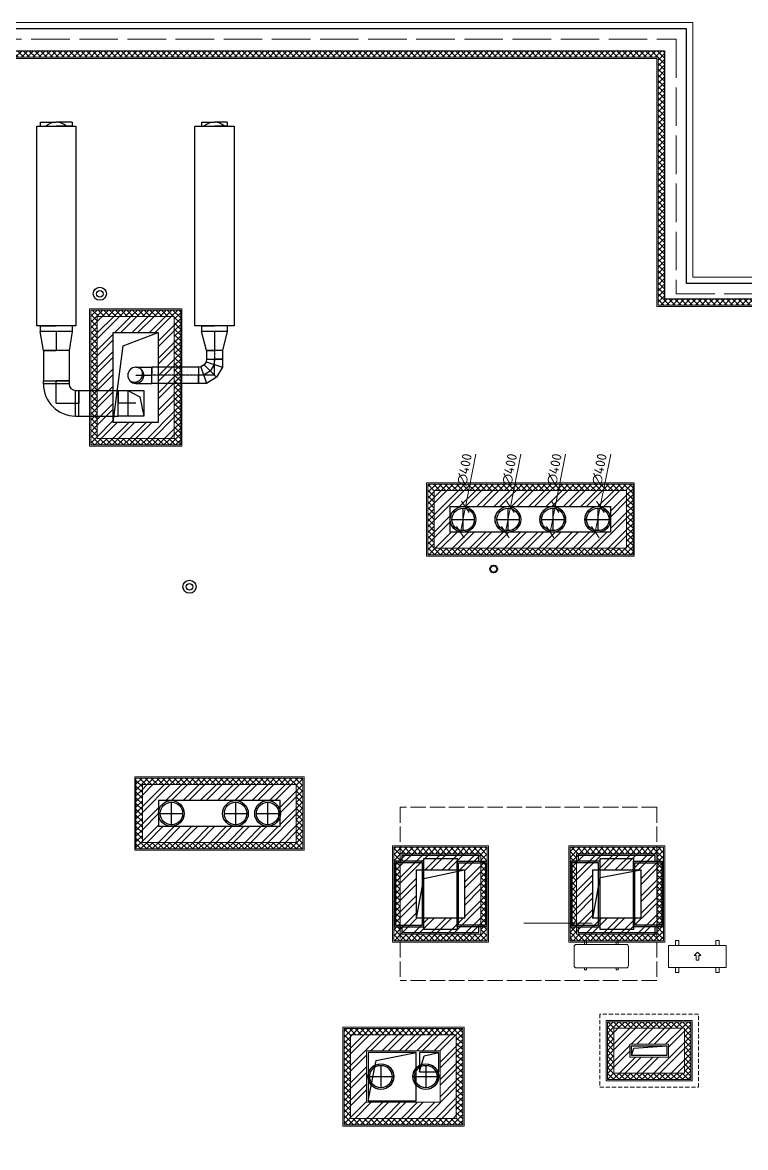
# Model space of a CAD drawing. Header units: millimetres. Extents: x -222892 to 671268, y 0 to 135099.
# Drawn here: x 643972 to 655239, y 69387 to 86911 of the extents above; entities that cross this region are included whole.
import ezdxf
from ezdxf import colors
from ezdxf.entities.mleader import LeaderData, LeaderLine
from ezdxf.math import Vec2, Vec3

# ---------------------------------------------------------------- set-up
doc = ezdxf.new("R2010")
doc.units = ezdxf.units.MM
doc.header["$PDMODE"] = 34
for name, pattern in [('ACAD_ISO02W100', [15, 12, -3]), ('CENTER2', [28.575, 19.05, -3.175, 3.175, -3.175]), ('HIDDEN', [6, 4, -2]), ('HIDDEN2', [4.7625, 3.175, -1.5875])]:
    doc.linetypes.add(name, pattern=pattern)
doc.layers.get('Defpoints').update_dxf_attribs({"lineweight": 0})
for name, color, linetype in [('_TEXT', 7, 'Continuous'), ('Aks_скрытые_линии', 7, 'HIDDEN'), ('Aks_Схема', 3, 'Continuous'), ('АР_Парапет', 142, 'Continuous'), ('Аэратор', 20, 'Continuous'), ('М_0_ВД1', 1, 'Continuous'), ('М_дефлектор', 122, 'Continuous'), ('М_шахты ВЕ на покрытии', 30, 'Continuous'), ('ПРОЕМЫ ОВ', 173, 'Continuous')]:
    doc.layers.add(name, color=color, linetype=linetype)
for name, color, linetype, lineweight in [('_ВК-К1', 14, 'Continuous', 40), ('АР штриховка стен', 250, 'Continuous', 5), ('АР_Навесной фасад', 190, 'Continuous', 5), ('АР_Перегородки кирпич', 244, 'Continuous', 5), ('АР_Перегородки_кирпич_Штрих', 244, 'Continuous', 5), ('АР_Утеплитель', 154, 'Continuous', 5), ('АР_Штрих утеплитель', 24, 'Continuous', 5), ('М_0_В35', 142, 'Continuous', 25), ('М_проемы ОВ', 30, 'Continuous', 5), ('М_проемы ОВ вч', 210, 'Continuous', 5), ('М_Холод', 161, 'Continuous', 5), ('пунктир', 251, 'Continuous', 5)]:
    doc.layers.add(name, color=color, linetype=linetype, lineweight=lineweight)
doc.styles.add('ISOCPEUR', font='isocpeur.ttf', dxfattribs={"width": 0.85})
doc.styles.add('RomanS', font='isocpeur.ttf')
doc.dimstyles.new('Тимур', dxfattribs={"dimscale": 100, "dimtxt": 250, "dimasz": 1.5, "dimexe": 1, "dimexo": 0, "dimgap": 0.5, "dimtad": 1, "dimdec": 0, "dimrnd": 10, "dimzin": 12, "dimdsep": 46, "dimtxsty": 'RomanS', "dimblk1": 'OBLIQUE', "dimblk2": 'OBLIQUE', "dimsah": 1, "dimcen": 3, "dimdle": 1, "dimclrd": 256, "dimclre": 256, "dimclrt": 256, "dimadec": 0, "dimazin": 0, "dimtfac": 0.666667, "dimtdec": 0, "dimtmove": 0, "dimatfit": 3, "dimldrblk": 'OBLIQUE', "dimfxl": 1, "dimtvp": 1, "dimtolj": 1, "dimtzin": 12, "dimlwd": -1, "dimlwe": -1, "dimarcsym": 0})

# ---------------------------------------------------------------- blocks, each defined once
blk = doc.blocks.new('A$C1c8ff280')
at = {"layer": 'пунктир', "color": 2, "linetype": 'ACAD_ISO02W100', "ltscale": 50}
for points in [[(36321, -64341), (36321, -63955), (27550, -63955), (27550, -69145), (19430, -69145), (19430, -75495), (6330, -75495), (6330, -65785), (12680, -65785), (12680, -47915), (23295, -47915), (23295, -43950), (58095, -43950), (58095, -47915), (68595, -47915), (68595, -65785), (74945, -65785), (74945, -75495), (61845, -75495), (61845, -69145), (53965, -69145), (53965, -63955), (45231, -63955), (45231, -64250)], [(36521, -64269), (36521, -63755), (27350, -63755), (27350, -68945), (19230, -68945), (19230, -75295), (6530, -75295), (6530, -65985), (12880, -65985), (12880, -48115), (23595, -48115), (23595, -44250), (57795, -44250), (57795, -48115), (68395, -48115), (68395, -65985), (74745, -65985), (74745, -75295), (62045, -75295), (62045, -68945), (54165, -68945), (54165, -63755), (45031, -63755)]]:
    blk.add_lwpolyline(points, dxfattribs=at)
blk = doc.blocks.new('_DotSmall')
at = {"color": 0, "linetype": 'ByBlock', "const_width": 0.5}
blk.add_lwpolyline([(-0.0625, 0, 1), (0.0625, 0, 1)], format="xyb", close=True, dxfattribs=at)
blk = doc.blocks.new('A$Cd8bddbec')
at = {"color": 251, "linetype": 'ByBlock'}
for points in [[(-175, 0), (175, 0)], [(-2, 175), (-2, -175)]]:
    blk.add_lwpolyline(points, dxfattribs=at)
blk.add_circle((0, 0), 175, dxfattribs=at)
at = {"layer": 'М_дефлектор'}
blk.add_circle((-2, 0), 200, dxfattribs=at)
blk = doc.blocks.new('_OBLIQUE')
at = {"color": 0, "linetype": 'ByBlock'}
blk.add_line((-0.5, -0.5), (0.5, 0.5), dxfattribs=at)
blk = doc.blocks.new('*D5258')
at = {"layer": 'Defpoints', "color": 0, "linetype": 'ByBlock', "transparency": 16777216}
for p in [(650873, 79366), (650795, 78974)]:
    blk.add_point(p, dxfattribs=at)
at = {"layer": 'М_проемы ОВ', "transparency": 16777216}
for p in [(651036, 80185), (650795, 78974)]:
    blk.add_line(p, (650873, 79366), dxfattribs=at)
at = {"layer": 'М_проемы ОВ', "linetype": 'ByBlock', "transparency": 16777216, "xscale": 150, "yscale": 150, "zscale": 150}
for p, rotation in [((650873, 79366), 258.7608743418999), ((650795, 78974), 78.7608743418999)]:
    blk.add_blockref('_OBLIQUE', p, dxfattribs=dict(at, rotation=rotation))
at = {"layer": 'М_проемы ОВ', "linetype": 'ByBlock', "transparency": 16777216, "insert": (650861, 79947), "char_height": 150, "attachment_point": 5, "rotation": 78.7609, "style": 'RomanS'}
blk.add_mtext('\\A1;∅400', dxfattribs=at)
blk = doc.blocks.new('*D5259')
at = {"layer": 'Defpoints', "color": 0, "linetype": 'ByBlock', "transparency": 16777216}
for p in [(651575, 79366), (651497, 78974)]:
    blk.add_point(p, dxfattribs=at)
at = {"layer": 'М_проемы ОВ', "transparency": 16777216}
for p in [(651738, 80185), (651497, 78974)]:
    blk.add_line(p, (651575, 79366), dxfattribs=at)
at = {"layer": 'М_проемы ОВ', "linetype": 'ByBlock', "transparency": 16777216, "xscale": 150, "yscale": 150, "zscale": 150}
for p, rotation in [((651575, 79366), 258.7608743418975), ((651497, 78974), 78.76087434189743)]:
    blk.add_blockref('_OBLIQUE', p, dxfattribs=dict(at, rotation=rotation))
at = {"layer": 'М_проемы ОВ', "linetype": 'ByBlock', "transparency": 16777216, "insert": (651563, 79947), "char_height": 150, "attachment_point": 5, "rotation": 78.7609, "style": 'RomanS'}
blk.add_mtext('\\A1;∅400', dxfattribs=at)
blk = doc.blocks.new('*D5260')
at = {"layer": 'Defpoints', "color": 0, "linetype": 'ByBlock', "transparency": 16777216}
for p in [(652273, 79366), (652195, 78974)]:
    blk.add_point(p, dxfattribs=at)
at = {"layer": 'М_проемы ОВ', "transparency": 16777216}
for p in [(652436, 80185), (652195, 78974)]:
    blk.add_line(p, (652273, 79366), dxfattribs=at)
at = {"layer": 'М_проемы ОВ', "linetype": 'ByBlock', "transparency": 16777216, "xscale": 150, "yscale": 150, "zscale": 150}
for p, rotation in [((652273, 79366), 258.7608743419277), ((652195, 78974), 78.76087434192765)]:
    blk.add_blockref('_OBLIQUE', p, dxfattribs=dict(at, rotation=rotation))
at = {"layer": 'М_проемы ОВ', "linetype": 'ByBlock', "transparency": 16777216, "insert": (652261, 79947), "char_height": 150, "attachment_point": 5, "rotation": 78.7609, "style": 'RomanS'}
blk.add_mtext('\\A1;∅400', dxfattribs=at)
blk = doc.blocks.new('*D5261')
at = {"layer": 'Defpoints', "color": 0, "linetype": 'ByBlock', "transparency": 16777216}
for p in [(652975, 79366), (652897, 78974)]:
    blk.add_point(p, dxfattribs=at)
at = {"layer": 'М_проемы ОВ', "transparency": 16777216}
for p in [(653138, 80185), (652897, 78974)]:
    blk.add_line(p, (652975, 79366), dxfattribs=at)
at = {"layer": 'М_проемы ОВ', "linetype": 'ByBlock', "transparency": 16777216, "xscale": 150, "yscale": 150, "zscale": 150}
for p, rotation in [((652975, 79366), 258.7608743418843), ((652897, 78974), 78.76087434188432)]:
    blk.add_blockref('_OBLIQUE', p, dxfattribs=dict(at, rotation=rotation))
at = {"layer": 'М_проемы ОВ', "linetype": 'ByBlock', "transparency": 16777216, "insert": (652963, 79947), "char_height": 150, "attachment_point": 5, "rotation": 78.7609, "style": 'RomanS'}
blk.add_mtext('\\A1;∅400', dxfattribs=at)
blk = doc.blocks.new('*U4608')
at = {"linetype": 'ByBlock'}
for p, q in [((-15.55, -3.05), (-15.55, 3.05)), ((-15.55, 3.05), (15.55, 3.05)), ((15.55, 3.05), (15.55, -3.05)), ((15.55, -3.05), (-15.55, -3.05))]:
    blk.add_line(p, q, dxfattribs=at)
blk = doc.blocks.new('Aks_rs_mixed_400x200_to_250_300_wipe')
at = {"color": 0, "linetype": 'ByBlock', "lineweight": -2}
blk.add_wipeout([(-2, 0), (2, 0), (1.25, 3), (-1.25, 3)], dxfattribs=at)
blk = doc.blocks.new('Aks_rs_mixed_400x200_to_250_300')
at = {"color": 0, "linetype": 'ByBlock', "lineweight": -2}
blk.add_blockref('Aks_rs_mixed_400x200_to_250_300_wipe', (0, 0), dxfattribs=at)
for p, q in [((-2, 0), (-1.25, 3)), ((-1.25, 3), (1.25, 3)), ((1.25, 3), (2, 0)), ((-2, 0), (2, 0))]:
    blk.add_line(p, q, dxfattribs=at)
at = {"layer": 'Aks_Схема'}
blk.add_line((0, 0), (0, 3), dxfattribs=at)
blk = doc.blocks.new('Aks_rs_rect_500x250_to_400x250_300_wipe')
at = {"color": 0, "linetype": 'ByBlock', "lineweight": -2}
blk.add_wipeout([(-2.5, 0), (2.5, 0), (2, 3), (-2, 3)], dxfattribs=at)
blk = doc.blocks.new('Aks_rs_rect_500x250_to_400x250_300')
at = {"color": 0, "linetype": 'ByBlock', "lineweight": -2}
blk.add_blockref('Aks_rs_rect_500x250_to_400x250_300_wipe', (0, 0), dxfattribs=at)
for p, q in [((-2.5, 0), (-2, 3)), ((-2, 3), (2, 3)), ((2, 3), (2.5, 0)), ((-2.5, 0), (2.5, 0))]:
    blk.add_line(p, q, dxfattribs=at)
at = {"layer": 'Aks_Схема'}
blk.add_line((0, 0), (0, 3), dxfattribs=at)
blk = doc.blocks.new('Aks_es_drop_rect_400_250_100_50_50_wipe')
at = {"color": 0, "linetype": 'ByBlock', "lineweight": -2}
blk.add_wipeout([(-2, 1.25), (2, 1.25), (2, -2.75), (-2, -2.75)], dxfattribs=at)
blk = doc.blocks.new('Aks_es_drop_rect_400_250_100_50_50')
at = {"color": 0, "linetype": 'ByBlock', "lineweight": -2}
blk.add_blockref('Aks_es_drop_rect_400_250_100_50_50_wipe', (0, 0), dxfattribs=at)
for p, q in [((-2, 1.25), (2, 1.25)), ((-2, -2.75), (-2, 1.25)), ((2, 1.25), (2, -2.75)), ((2, -2.75), (-2, -2.75))]:
    blk.add_line(p, q, dxfattribs=at)
at = {"layer": 'Aks_скрытые_линии'}
for p, q in [((-2, -1.25), (-1, 0.625)), ((-1, 0.625), (2, 1.25)), ((-2, -1.25), (2, -1.25))]:
    blk.add_line(p, q, dxfattribs=at)
at = {"layer": 'Aks_Схема'}
blk.add_line((0, 0), (0, -2.75), dxfattribs=at)
blk = doc.blocks.new('Aks_es_drop_rnd_250_250_wipe')
at = {"color": 0, "linetype": 'ByBlock', "lineweight": -2}
blk.add_wipeout([(-1.25, 0), (-1.24, 0.13), (-1.22, 0.26), (-1.19, 0.39), (-1.14, 0.51), (-1.08, 0.62), (-1.01, 0.73), (-0.93, 0.84), (-0.84, 0.93), (-0.73, 1.01), (-0.62, 1.08), (-0.51, 1.14), (-0.39, 1.19), (-0.26, 1.22), (-0.13, 1.24), (0, 1.25), (0.13, 1.24), (0.26, 1.22), (0.39, 1.19), (0.51, 1.14), (0.62, 1.08), (0.73, 1.01), (0.84, 0.93), (0.93, 0.84), (1.01, 0.73), (1.08, 0.62), (1.14, 0.51), (1.19, 0.39), (1.22, 0.26), (1.24, 0.13), (1.25, 0), (1.25, -2.5), (-1.25, -2.5)], dxfattribs=at)
blk = doc.blocks.new('Aks_es_drop_rnd_250_250')
at = {"color": 0, "linetype": 'ByBlock', "lineweight": -2}
blk.add_arc((0, 0), 1.25, 0, 180, dxfattribs=at)
blk.add_blockref('Aks_es_drop_rnd_250_250_wipe', (0, 0), dxfattribs=at)
for p, q in [((-1.25, 0), (-1.25, -2.5)), ((1.25, 0), (1.25, -2.5)), ((-1.25, -2.5), (1.25, -2.5))]:
    blk.add_line(p, q, dxfattribs=at)
at = {"color": 200, "linetype": 'CENTER2', "lineweight": -2}
blk.add_line((0, 0), (0, -2.5), dxfattribs=at)
at = {"color": 0, "linetype": 'ByBlock', "lineweight": -2}
blk.add_arc((0, 0), 1.25, 0, 180, dxfattribs=at)
at = {"layer": 'Aks_скрытые_линии'}
for centre, radius, start, end in [((0, 0), 1.25, 180, 0), ((0.22, 0.22), 1.29, 149.0362, 300.9638)]:
    blk.add_arc(centre, radius, start, end, dxfattribs=at)
at = {"layer": 'Aks_Схема'}
blk.add_line((0, 0), (0, -2.5), dxfattribs=at)
blk = doc.blocks.new('Aks_es_rect_400_90_100_50_50_wipe')
at = {"color": 0, "linetype": 'ByBlock', "lineweight": -2}
blk.add_wipeout([(2, -3), (2, -3.5), (-2, -3.5), (-2, -3), (-1.98, -2.61), (-1.94, -2.22), (-1.86, -1.83), (-1.76, -1.45), (-1.62, -1.09), (-1.46, -0.73), (-1.26, -0.39), (-1.05, -0.06), (-0.8, 0.25), (-0.54, 0.54), (-0.25, 0.8), (0.06, 1.05), (0.39, 1.26), (0.73, 1.46), (1.09, 1.62), (1.45, 1.76), (1.83, 1.86), (2.22, 1.94), (2.61, 1.98), (3, 2), (3.5, 2), (3.5, -2), (3, -2), (2.92, -2), (2.84, -2.01), (2.77, -2.03), (2.69, -2.05), (2.62, -2.08), (2.55, -2.11), (2.48, -2.15), (2.41, -2.19), (2.35, -2.24), (2.29, -2.29), (2.24, -2.35), (2.19, -2.41), (2.15, -2.48), (2.11, -2.55), (2.08, -2.62), (2.05, -2.69), (2.03, -2.77), (2.01, -2.84), (2, -2.92)], dxfattribs=at)
blk = doc.blocks.new('Aks_es_rect_400_90_100_50_50')
at = {"color": 0, "linetype": 'ByBlock', "lineweight": -2}
blk.add_blockref('Aks_es_rect_400_90_100_50_50_wipe', (0, 0), dxfattribs=at)
for p, q in [((3, -2), (3, 2)), ((3, 2), (3.5, 2)), ((3.5, 2), (3.5, -2)), ((-2, -3), (2, -3)), ((-2, -3), (-2, -3.5)), ((-2, -3.5), (2, -3.5)), ((2, -3), (2, -3.5)), ((3.5, -2), (3, -2))]:
    blk.add_line(p, q, dxfattribs=at)
for radius in [5, 1]:
    blk.add_arc((3, -3), radius, 90, 180, dxfattribs=at)
at = {"layer": 'Aks_Схема'}
for q in [(3.5, 0), (0, -3.5)]:
    blk.add_line((0, 0), q, dxfattribs=at)
blk = doc.blocks.new('Aks_es_rnd_250_90_250_wipe')
at = {"color": 0, "linetype": 'ByBlock', "lineweight": -2}
blk.add_wipeout([(1.25, -2.5), (-1.25, -2.5), (-1.25, -1.25), (-0.3, 0.3), (1.25, 1.25), (2.5, 1.25), (2.5, -1.25), (2.1, -1.31), (1.62, -1.62), (1.31, -2.1)], dxfattribs=at)
blk = doc.blocks.new('Aks_es_rnd_250_90_250')
at = {"color": 0, "linetype": 'ByBlock', "lineweight": -2}
blk.add_blockref('Aks_es_rnd_250_90_250_wipe', (0, 0), dxfattribs=at)
for p, q in [((-1.25, -1.25), (-0.3, 0.3)), ((-0.3, 0.3), (1.25, 1.25)), ((1.62, -1.62), (-0.3, 0.3)), ((2.1, -1.31), (1.25, 1.25)), ((1.25, 1.25), (2.5, 1.25)), ((2.5, -1.25), (2.5, 1.25)), ((1.31, -2.1), (-1.25, -1.25)), ((-1.25, -2.5), (-1.25, -1.25)), ((1.31, -2.1), (1.62, -1.62)), ((1.62, -1.62), (2.1, -1.31)), ((2.1, -1.31), (2.5, -1.25)), ((1.25, -2.5), (-1.25, -2.5)), ((1.25, -2.5), (1.31, -2.1))]:
    blk.add_line(p, q, dxfattribs=at)
at = {"color": 200, "linetype": 'CENTER2', "lineweight": -2}
blk.add_lwpolyline([(0, -2.5), (0.03, -1.68), (0.66, -0.66), (1.68, -0.03), (2.5, 0)], dxfattribs=at)
at = {"layer": 'Aks_Схема'}
for q in [(2.5, 0), (0, -2.5)]:
    blk.add_line((0, 0), q, dxfattribs=at)
blk = doc.blocks.new('A$C608f0813')
at = {"layer": 'М_0_ВД1', "color": 7}
for points in [[(677, 575), (677, 677), (-678, 677), (-678, 575)], [(-678, -575), (-678, -678), (677, -678), (677, -575)]]:
    blk.add_lwpolyline(points, dxfattribs=at)
at = {"layer": 'М_0_ВД1'}
for points in [[(-294, 625), (294, 625), (294, -625), (-294, -625)], [(-817, -575), (-294, -575), (-294, 575), (-817, 575)], [(818, -575), (294, -575), (294, 575), (818, 575)]]:
    blk.add_lwpolyline(points, close=True, dxfattribs=at)
at = {"layer": 'М_0_ВД1', "color": 251}
for points in [[(-792, -550), (-319, -550), (-319, 550), (-792, 550)], [(793, -550), (319, -550), (319, 550), (793, 550)]]:
    blk.add_lwpolyline(points, close=True, dxfattribs=at)

msp = doc.modelspace()

# ---------------------------------------------------------------- hatches: boundary and pattern name
at = {"layer": 'АР_Перегородки_кирпич_Штрих', "ltscale": 500}
h = msp.add_hatch(dxfattribs=at)
h.set_pattern_fill('ANSI32', color=256, scale=20)
h.paths.add_polyline_path([(646087.4, 82080.7), (645387.4, 82080.7), (645387.4, 80680.7), (646087.4, 80680.7)], flags=16)
h.paths.add_polyline_path([(646337.4, 82330.7), (645137.4, 82330.7), (645137.4, 80430.7), (646337.4, 80430.7)])
h = msp.add_hatch(dxfattribs=at)
h.set_pattern_fill('ANSI32', color=256, scale=20)
h.paths.add_polyline_path([(653136.1, 78970.4), (650637.9, 78970.4), (650637.9, 79370.4), (653136.1, 79370.4)], flags=16)
h.paths.add_polyline_path([(653386.1, 78720.4), (650387.9, 78720.4), (650387.9, 79620.4), (653386.1, 79620.4)])
h = msp.add_hatch(dxfattribs=at)
h.set_pattern_fill('ANSI32', color=256, scale=20)
h.paths.add_polyline_path([(647988.9, 74390.1), (646090.6, 74390.1), (646090.6, 74790.1), (647988.9, 74790.1)], flags=16)
h.paths.add_polyline_path([(648238.9, 74140.2), (645840.6, 74140.1), (645840.6, 75040.1), (648238.9, 75040.2)])
at = {"layer": 'АР_Перегородки_кирпич_Штрих', "ltscale": 100}
h = msp.add_hatch(dxfattribs=at)
h.set_pattern_fill('ANSI32', color=256, scale=20)
h.paths.add_polyline_path([(651113.4, 72707.7), (649857.4, 72707.7), (649857.4, 73963.7), (651113.4, 73963.7)])
h.paths.add_polyline_path([(650863.4, 72957.7), (650107.4, 72957.7), (650107.4, 73713.7), (650863.4, 73713.7)], flags=16)
h = msp.add_hatch(dxfattribs=at)
h.set_pattern_fill('ANSI32', color=256, scale=20)
h.paths.add_polyline_path([(653860.4, 72707.7), (652604.4, 72707.7), (652604.4, 73963.7), (653860.4, 73963.7)])
h.paths.add_polyline_path([(653610.4, 72957.7), (652854.4, 72957.7), (652854.4, 73713.7), (653610.4, 73713.7)], flags=16)
h = msp.add_hatch(dxfattribs=at)
h.set_pattern_fill('ANSI32', color=256, scale=20)
h.paths.add_polyline_path([(653437.3, 70794.8), (654037.6, 70794.8), (654037.6, 70995.7), (653437.3, 70995.7)], flags=16)
h.paths.add_polyline_path([(653187.3, 70544.8), (654287.6, 70544.8), (654287.6, 71245.7), (653187.3, 71245.7)])
at = {"layer": 'АР_Перегородки_кирпич_Штрих', "ltscale": 500}
h = msp.add_hatch(dxfattribs=at)
h.set_pattern_fill('ANSI32', color=256, scale=20)
h.paths.add_polyline_path([(649332.4, 70890.7), (650482.4, 70890.7), (650482.4, 70090.7), (649332.4, 70090.7)], flags=16)
h.paths.add_polyline_path([(649082.4, 71140.7), (650732.4, 71140.7), (650732.4, 69840.7), (649082.4, 69840.7)])
at = {"layer": 'АР_Утеплитель', "ltscale": 500}
h = msp.add_hatch(dxfattribs=at)
h.set_pattern_fill('ANSI37', color=256, scale=20)
h.paths.add_polyline_path([(646337.4, 82330.7), (645137.4, 82330.7), (645137.4, 80430.7), (646337.4, 80430.7)], flags=16)
h.paths.add_polyline_path([(646437.4, 82430.7), (645037.4, 82430.7), (645037.4, 80330.7), (646437.4, 80330.7)])
h = msp.add_hatch(dxfattribs=at)
h.set_pattern_fill('ANSI37', color=256, scale=20)
h.paths.add_polyline_path([(653486.1, 78620.4), (650287.9, 78620.4), (650287.9, 79720.4), (653486.1, 79720.4)])
h.paths.add_polyline_path([(653386.1, 78720.4), (650387.9, 78720.4), (650387.9, 79620.4), (653386.1, 79620.4)], flags=16)
h = msp.add_hatch(dxfattribs=at)
h.set_pattern_fill('ANSI37', color=256, scale=20)
h.paths.add_polyline_path([(648238.9, 74140.2), (645840.6, 74140.1), (645840.6, 75040.1), (648238.9, 75040.2)], flags=16)
h.paths.add_polyline_path([(648338.9, 74040.2), (645740.6, 74040.1), (645740.6, 75140.1), (648338.9, 75140.2)])
h = msp.add_hatch(dxfattribs=at)
h.set_pattern_fill('ANSI37', color=256, scale=20)
h.paths.add_polyline_path([(651113.4, 72707.7), (649857.4, 72707.7), (649857.4, 73963.7), (651113.4, 73963.7)], flags=16)
h.paths.add_polyline_path([(651213.4, 72607.7), (649757.4, 72607.7), (649757.4, 74063.7), (651213.4, 74063.7)])
h = msp.add_hatch(dxfattribs=at)
h.set_pattern_fill('ANSI37', color=256, scale=20)
h.paths.add_polyline_path([(653860.4, 72707.7), (652604.4, 72707.7), (652604.4, 73963.7), (653860.4, 73963.7)], flags=16)
h.paths.add_polyline_path([(653960.4, 72607.7), (652504.4, 72607.7), (652504.4, 74063.7), (653960.4, 74063.7)])
h = msp.add_hatch(dxfattribs=at)
h.set_pattern_fill('ANSI37', color=256, scale=20)
h.paths.add_polyline_path([(653187.3, 70544.8), (654287.6, 70544.8), (654287.6, 71245.7), (653187.3, 71245.7)], flags=16)
h.paths.add_polyline_path([(653087.3, 70444.8), (654387.6, 70444.8), (654387.6, 71345.7), (653087.3, 71345.7)])
h = msp.add_hatch(dxfattribs=at)
h.set_pattern_fill('ANSI37', color=256, scale=20)
h.paths.add_polyline_path([(649082.4, 71140.7), (650732.4, 71140.7), (650732.4, 69840.7), (649082.4, 69840.7)], flags=16)
h.paths.add_polyline_path([(648982.4, 71240.7), (650832.4, 71240.7), (650832.4, 69740.7), (648982.4, 69740.7)])
at = {"layer": 'АР_Штрих утеплитель', "ltscale": 500}
h = msp.add_hatch(dxfattribs=at)
h.set_pattern_fill('ANSI37', color=256, scale=20)
h.paths.add_polyline_path([(623063.6, 86470.7), (622249.1, 86470.7), (622192.2, 86370.7), (623063.6, 86370.7)])
h.paths.add_polyline_path([(622249.1, 86470.7), (620063.6, 86470.7), (620063.6, 86370.7), (622192.2, 86370.7)])
h.paths.add_polyline_path([(620063.6, 86470.7), (619657.4, 86470.7), (619657.4, 86370.7), (620063.6, 86370.7)])
h.paths.add_polyline_path([(619657.4, 86470.7), (619537.4, 86470.7), (619537.4, 86350.7), (619637.4, 86350.7), (619637.4, 86370.7), (619657.4, 86370.7)])
h.paths.add_polyline_path([(619637.4, 86350.7), (619537.4, 86350.7), (619537.4, 82608.9), (619637.4, 82507.6)], flags=17)
h.paths.add_polyline_path([(623612.4, 86470.7), (623063.6, 86470.7), (623063.6, 86370.7), (623612.4, 86370.7)])
h.paths.add_polyline_path([(626063.6, 86470.7), (623612.4, 86470.7), (623612.4, 86370.7), (626063.6, 86370.7)])
edge = h.paths.add_edge_path()
edge.add_line((653977.4, 86470.7), (626063.6, 86470.7))
edge.add_line((626063.6, 86470.7), (626063.6, 86370.7))
edge.add_line((626063.6, 86370.7), (653877.4, 86370.7))
edge.add_line((653877.4, 86370.7), (653877.4, 82505.7))
edge.add_line((653877.4, 82505.7), (664477.4, 82505.7))
edge.add_line((664477.4, 82505.7), (664477.4, 64635.7))
edge.add_line((664477.4, 64635.7), (670827.8, 64635.7))
edge.add_line((670827.8, 64635.7), (670827.8, 55285.7))
edge.add_line((670827.8, 55285.7), (658087.4, 55285.7))
edge.add_line((658087.4, 55285.7), (658087.4, 61635.7))
edge.add_line((658087.4, 61635.7), (650207.4, 61635.7))
edge.add_line((650207.4, 61635.7), (650207.4, 66825.7))
edge.add_line((650207.4, 66825.7), (641113.3, 66825.7))
edge.add_line((641113.3, 66825.7), (641113.3, 66244.5))
edge.add_line((641113.3, 66244.5), (641093.8, 66068.2))
edge.add_line((641093.8, 66068.2), (641080.1, 65984.2))
edge.add_line((641080.1, 65984.2), (641077.2, 65968))
edge.add_line((641077.2, 65968), (641014.6, 65639.5))
edge.add_line((641014.6, 65639.5), (640938.6, 65342.7))
edge.add_line((640938.6, 65342.7), (640790, 64925.9))
edge.add_arc((636799.1, 66451.5), 4272.6, 319.18314, 339.07997, ccw=False)
edge.add_arc((632500.3, 71117.2), 10600.2, 314.07966, 315.28219, ccw=False)
edge.add_arc((636869, 66599.1), 4315.4, 292.23076, 314.14191, ccw=False)
edge.add_arc((636849, 66605.1), 4328.5, 269.86222, 292.44587, ccw=False)
edge.add_arc((636844.2, 66682.9), 4406.3, 249.96788, 269.92729, ccw=False)
edge.add_arc((636786.7, 66565.3), 4276.1, 225.76952, 250.1526, ccw=False)
edge.add_arc((636927.5, 66546), 4362.1, 193.65104, 224.2664, ccw=False)
edge.add_arc((635149.4, 66232.6), 2562.8, 185.57656, 196.22526, ccw=False)
edge.add_line((632598.7, 65983.5), (632580.9, 66113.9))
edge.add_line((632580.9, 66113.9), (632563.1, 66244.2))
edge.add_line((632563.1, 66244.2), (632563.1, 66825.7))
edge.add_line((632563.1, 66825.7), (623432.4, 66825.7))
edge.add_line((623432.4, 66825.7), (623432.4, 61635.7))
edge.add_line((623432.4, 61635.7), (615312.4, 61635.5))
edge.add_line((615312.4, 61635.5), (615312.5, 58460.7))
edge.add_line((615312.5, 58460.7), (615312.6, 55285.7))
edge.add_line((615312.6, 55285.7), (602572.4, 55285.6))
edge.add_line((602572.4, 55285.6), (602572.3, 64635.7))
edge.add_line((602572.3, 64635.7), (608922.4, 64635.7))
edge.add_line((608922.4, 64635.7), (608922.4, 82505.7))
edge.add_line((608922.4, 82505.7), (619637.4, 82505.7))
edge.add_line((619637.4, 82505.7), (619537.4, 82605.7))
edge.add_line((619537.4, 82605.7), (608822.4, 82605.7))
edge.add_line((608822.4, 82605.7), (608822.4, 64735.7))
edge.add_line((608822.4, 64735.7), (602472.3, 64735.7))
edge.add_line((602472.3, 64735.7), (602472.4, 55185.7))
edge.add_line((602472.4, 55185.7), (615412.7, 55185.7))
edge.add_line((615412.7, 55185.7), (615412.4, 61535.7))
edge.add_line((615412.4, 61535.7), (623532.4, 61535.7))
edge.add_line((623532.4, 61535.7), (623532.4, 66725.7))
edge.add_line((623532.4, 66725.7), (632463.1, 66725.7))
edge.add_line((632463.1, 66725.7), (632463.1, 66237.4))
edge.add_line((632463.1, 66237.4), (632481.3, 66104.6))
edge.add_line((632481.3, 66104.6), (632499.4, 65971.9))
edge.add_arc((635326.6, 66262.9), 2842.2, 185.8771, 196.02248)
edge.add_arc((636930.4, 66548), 4465.5, 193.85838, 224.29859)
edge.add_arc((636781, 66555.8), 4365.4, 225.74069, 250.04366)
edge.add_arc((636843.7, 66682.6), 4506, 249.84489, 269.91997)
edge.add_arc((636840.3, 66644.7), 4468.1, 269.9629, 314.01068)
edge.add_line((639944.7, 63431.2), (640092.8, 63574.3))
edge.add_arc((636426, 66672.9), 4800.8, 319.80095, 338.22299)
edge.add_line((640884.2, 64891.8), (641034.6, 65314.3))
edge.add_line((641034.6, 65314.3), (641126.3, 65672.6))
edge.add_line((641126.3, 65672.6), (641178.6, 65967))
edge.add_line((641178.6, 65967), (641186.9, 66014.1))
edge.add_line((641186.9, 66014.1), (641213.3, 66238.7))
edge.add_line((641213.3, 66238.7), (641213.3, 66725.7))
edge.add_line((641213.3, 66725.7), (650107.4, 66725.7))
edge.add_line((650107.4, 66725.7), (650107.4, 61535.7))
edge.add_line((650107.4, 61535.7), (657987.4, 61535.7))
edge.add_line((657987.4, 61535.7), (657987.4, 55185.7))
edge.add_line((657987.4, 55185.7), (670927.8, 55185.7))
edge.add_line((670927.8, 55185.7), (670927.8, 64735.7))
edge.add_line((670927.8, 64735.7), (664577.4, 64735.7))
edge.add_line((664577.4, 64735.7), (664577.4, 82605.7))
edge.add_line((664577.4, 82605.7), (653977.4, 82605.7))
edge.add_line((653977.4, 82605.7), (653977.4, 86470.7))

# ---------------------------------------------------------------- linework, layer by layer
at = {"layer": '_ВК-К1', "ltscale": 100}
msp.add_circle((651313.8, 78397.6), 55, dxfattribs=at)
at = {"layer": 'АР штриховка стен'}
msp.add_line((651784.6, 72883.7), (652851.6, 72883.7), dxfattribs=at)
at = {"layer": 'АР_Навесной фасад', "ltscale": 100}
msp.add_lwpolyline([(664917.4, 82945.7), (654417.4, 82945.7), (654417.4, 86910.7), (619097.4, 86910.7)], dxfattribs=at)
at = {"layer": 'АР_Парапет', "ltscale": 500}
for points in [[(664817.4, 82845.7), (654317.4, 82845.7), (654317.4, 86810.7), (619197.4, 86810.7)], [(619537.4, 86470.7), (653977.4, 86470.7), (653977.4, 82605.7), (664577.4, 82605.7)]]:
    msp.add_lwpolyline(points, dxfattribs=at)
at = {"layer": 'АР_Перегородки кирпич', "linetype": 'Continuous', "ltscale": 100}
for points in [[(646337.4, 82330.7), (645137.4, 82330.7), (645137.4, 80430.7), (646337.4, 80430.7)], [(646087.4, 82080.7), (645387.4, 82080.7), (645387.4, 80680.7), (646087.4, 80680.7)], [(653386.1, 78720.4), (650387.9, 78720.4), (650387.9, 79620.4), (653386.1, 79620.4)], [(653136.1, 78970.4), (650637.9, 78970.4), (650637.9, 79370.4), (653136.1, 79370.4)], [(648238.9, 74140.2), (645840.6, 74140.1), (645840.6, 75040.1), (648238.9, 75040.2)], [(647988.9, 74390.1), (646090.6, 74390.1), (646090.6, 74790.1), (647988.9, 74790.1)], [(651113.4, 72707.7), (649857.4, 72707.7), (649857.4, 73963.7), (651113.4, 73963.7)], [(653860.4, 72707.7), (652604.4, 72707.7), (652604.4, 73963.7), (653860.4, 73963.7)], [(650863.4, 72957.7), (650107.4, 72957.7), (650107.4, 73713.7), (650863.4, 73713.7)], [(653610.4, 72957.7), (652854.4, 72957.7), (652854.4, 73713.7), (653610.4, 73713.7)], [(653187.3, 70544.8), (654287.6, 70544.8), (654287.6, 71245.7), (653187.3, 71245.7)], [(649082.4, 71140.7), (650732.4, 71140.7), (650732.4, 69840.7), (649082.4, 69840.7)], [(653437.3, 70794.8), (654037.6, 70794.8), (654037.6, 70995.7), (653437.3, 70995.7)], [(649332.4, 70890.7), (650482.4, 70890.7), (650482.4, 70090.7), (649332.4, 70090.7)]]:
    msp.add_lwpolyline(points, close=True, dxfattribs=at)
at = {"layer": 'АР_Утеплитель', "ltscale": 500}
for points in [[(646457.4, 82450.7), (645017.4, 82450.7), (645017.4, 80310.7), (646457.4, 80310.7)], [(646437.4, 82430.7), (645037.4, 82430.7), (645037.4, 80330.7), (646437.4, 80330.7)], [(653506.1, 78600.4), (650267.9, 78600.4), (650267.9, 79740.4), (653506.1, 79740.4)], [(653486.1, 78620.4), (650287.9, 78620.4), (650287.9, 79720.4), (653486.1, 79720.4)], [(648358.9, 74020.2), (645720.6, 74020.1), (645720.6, 75160.1), (648358.9, 75160.2)], [(648338.9, 74040.2), (645740.6, 74040.1), (645740.6, 75140.1), (648338.9, 75140.2)], [(651233.4, 72587.7), (649737.4, 72587.7), (649737.4, 74083.7), (651233.4, 74083.7)], [(651213.4, 72607.7), (649757.4, 72607.7), (649757.4, 74063.7), (651213.4, 74063.7)], [(651213.4, 72607.7), (649757.4, 72607.7), (649757.4, 74063.7), (651213.4, 74063.7)], [(653980.4, 72587.7), (652484.4, 72587.7), (652484.4, 74083.7), (653980.4, 74083.7)], [(653960.4, 72607.7), (652504.4, 72607.7), (652504.4, 74063.7), (653960.4, 74063.7)], [(653067.3, 70424.8), (654407.6, 70424.8), (654407.6, 71365.7), (653067.3, 71365.7)], [(653087.3, 70444.8), (654387.6, 70444.8), (654387.6, 71345.7), (653087.3, 71345.7)], [(648962.4, 71260.7), (650852.4, 71260.7), (650852.4, 69720.7), (648962.4, 69720.7)], [(648982.4, 71240.7), (650832.4, 71240.7), (650832.4, 69740.7), (648982.4, 69740.7)]]:
    msp.add_lwpolyline(points, close=True, dxfattribs=at)
at = {"layer": 'АР_Утеплитель', "linetype": 'HIDDEN2', "ltscale": 20}
msp.add_lwpolyline([(652967.3, 70324.8), (654507.6, 70324.8), (654507.6, 71465.7), (652967.3, 71465.7)], close=True, dxfattribs=at)
at = {"layer": 'АР_Штрих утеплитель', "ltscale": 500}
for points in [[(619637.4, 86370.7), (653877.4, 86370.7), (653877.4, 82505.7), (664477.4, 82505.7)], [(619657.4, 86350.7), (653857.4, 86350.7), (653857.4, 82485.7), (664457.4, 82485.7), (664457.4, 64615.7), (670807.8, 64615.7), (670807.8, 55305.7), (658107.4, 55305.7), (658107.4, 61655.7), (650227.4, 61655.7), (650227.4, 66845.7), (641093.3, 66845.7)]]:
    msp.add_lwpolyline(points, dxfattribs=at)
at = {"layer": 'Аэратор'}
for centre, radius in [((645177.4, 82685.7), 101.6), ((645177.4, 82685.7), 51.6), ((646574.2, 78121.4), 101.6), ((646574.2, 78121.4), 51.6)]:
    msp.add_circle(centre, radius, dxfattribs=at)
at = {"layer": 'М_0_В35', "linetype": 'Continuous'}
for p, q in [((644248.1, 85358.5), (644498.1, 85358.5)), ((644248.1, 85358.5), (644248.1, 85294.1)), ((644748.1, 85358.5), (644498.1, 85358.5)), ((644748.1, 85358.5), (644748.1, 85294.1)), ((646762.9, 85358.5), (646962.9, 85358.5)), ((646762.9, 85358.5), (646762.9, 85294.1)), ((647162.9, 85358.5), (646962.9, 85358.5)), ((647162.9, 85358.5), (647162.9, 85294.1)), ((644248.1, 85294.1), (644498.1, 85294.1)), ((644748.1, 85294.1), (644498.1, 85294.1)), ((646762.9, 85294.1), (646962.9, 85294.1)), ((647162.9, 85294.1), (646962.9, 85294.1)), ((644248.1, 82184.1), (644498.1, 82184.1)), ((644248.1, 82184.1), (644248.1, 82099.8)), ((644248.1, 82099.8), (644498.1, 82099.8)), ((644748.1, 82184.1), (644498.1, 82184.1)), ((644748.1, 82099.8), (644498.1, 82099.8)), ((644748.1, 82184.1), (644748.1, 82099.8)), ((646762.9, 82184.1), (646962.9, 82184.1)), ((646762.9, 82184.1), (646762.9, 82099.8)), ((646762.9, 82099.8), (646962.9, 82099.8)), ((647162.9, 82184.1), (646962.9, 82184.1)), ((647162.9, 82099.8), (646962.9, 82099.8)), ((647162.9, 82184.1), (647162.9, 82099.8)), ((646837.9, 81664.8), (646962.9, 81664.8)), ((647087.9, 81664.8), (646962.9, 81664.8)), ((646712.9, 81539.8), (646712.9, 81414.8)), ((644298.1, 81330.7), (644498.1, 81330.7)), ((644698.1, 81330.7), (644498.1, 81330.7)), ((646712.9, 81289.8), (646712.9, 81414.8)), ((644848.1, 81180.7), (644848.1, 80980.7)), ((644848.1, 80780.7), (644848.1, 80980.7))]:
    msp.add_line(p, q, dxfattribs=at)
at = {"layer": 'М_0_В35'}
for centre in [(644498.1, 85133.6), (646962.9, 85133.6)]:
    msp.add_arc(centre, 224.8, 45.53454, 134.46546, dxfattribs=at)
at = {"layer": 'М_дефлектор'}
for centre in [(649557.4, 70490.8), (650257.4, 70490.8)]:
    msp.add_circle(centre, 200, dxfattribs=at)
at = {"layer": 'М_проемы ОВ', "linetype": 'ByBlock'}
msp.add_lwpolyline([(653437.3, 70794.2), (654037.6, 70794.2), (654037.6, 70995.1), (653437.3, 70995.1)], close=True, dxfattribs=at)
for centre in [(650834.1, 79170.2), (650837.8, 79170.4), (651536, 79170.2), (651537.8, 79170.4), (652234.1, 79170.2), (652237.8, 79170.3), (652936, 79170.3), (652937.8, 79170.4)]:
    msp.add_circle(centre, 200, dxfattribs=at)
at = {"layer": 'М_проемы ОВ вч', "ltscale": 500}
for centre in [(646290.6, 74590.1), (647290.6, 74590.1), (647790.6, 74590.1)]:
    msp.add_circle(centre, 200, dxfattribs=at)
at = {"layer": 'М_Холод'}
msp.add_lwpolyline([(652568, 72513.3), (652568, 72220.8, 0.4142136), (652605.5, 72183.3), (653378, 72183.3, 0.4142136), (653415.5, 72220.8), (653415.5, 72513.3, 0.4142136), (653378, 72550.8), (652605.5, 72550.8, 0.4142136)], format="xyb", close=True, dxfattribs=at)
for points in [[(652730.4, 72607.1), (652730.4, 72550.8)], [(652760.4, 72550.8), (652760.4, 72607.1), (652730.4, 72607.1)], [(653223, 72550.8), (653223, 72607.1), (653253, 72607.1)], [(653253, 72607.1), (653253, 72550.8)], [(654148.6, 72531), (654148.6, 72611), (654198.6, 72611), (654198.6, 72531)], [(654828.6, 72531), (654828.6, 72611), (654778.6, 72611), (654778.6, 72531)], [(654488.6, 72429.4), (654436.4, 72377.1), (654467.8, 72377.1), (654467.8, 72307.2), (654488.6, 72307.2)], [(654488.6, 72429.4), (654540.9, 72377.1), (654509.4, 72377.1), (654509.4, 72307.2), (654488.6, 72307.2)], [(652730.4, 72183.3), (652730.4, 72156.3), (652760.4, 72156.3), (652760.4, 72183.3)], [(653253, 72183.3), (653253, 72156.3), (653223, 72156.3), (653223, 72183.3)], [(654198.6, 72191), (654198.6, 72111), (654148.6, 72111), (654148.6, 72191)], [(654778.6, 72191), (654778.6, 72111), (654828.6, 72111), (654828.6, 72191)]]:
    msp.add_lwpolyline(points, dxfattribs=at)
msp.add_lwpolyline([(654938.6, 72531), (654038.6, 72531), (654038.6, 72191), (654938.6, 72191)], close=True, dxfattribs=at)
at = {"layer": 'М_шахты ВЕ на покрытии', "linetype": 'HIDDEN'}
msp.add_lwpolyline([(653136.1, 78970.3), (650637.9, 78970.2), (650637.9, 79370.2), (653136.1, 79370.3)], close=True, dxfattribs=at)
at = {"layer": 'ПРОЕМЫ ОВ', "ltscale": 500}
for points in [[(650637.9, 79370.4), (653136.1, 79370.4), (653136.1, 78970.4), (650637.9, 78970.4)], [(646090.6, 74390.1), (647988.9, 74390.1), (647988.9, 74790.1), (646090.6, 74790.1)], [(650860.4, 72960.7), (650110.4, 72960.7), (650110.4, 73710.7), (650860.4, 73710.7)], [(653607.4, 72960.7), (652857.4, 72960.7), (652857.4, 73710.7), (653607.4, 73710.7)], [(649357.4, 70115.7), (650107.4, 70115.7), (650107.4, 70865.7), (649357.4, 70865.7)], [(650157.4, 70565.7), (650457.4, 70565.7), (650457.4, 70865.7), (650157.4, 70865.7)], [(654012.1, 70820.9), (653462.3, 70820.9), (653462.3, 70971.3), (654012.1, 70971.3)]]:
    msp.add_lwpolyline(points, close=True, dxfattribs=at)
for points in [[(650110.4, 72960.7), (650225.6, 73576.4), (650860.4, 73710.7)], [(652857.4, 72960.7), (652974.9, 73593.8), (653607.4, 73710.7)], [(649357.4, 70115.7), (649482.6, 70744.2), (650107.4, 70865.7)], [(650157.4, 70565.7), (650230.5, 70814.2), (650457.4, 70865.7)], [(653462.3, 70820.9), (653499.4, 70935.5), (654012.1, 70971.3)]]:
    msp.add_lwpolyline(points, dxfattribs=at)
at = {"layer": 'пунктир', "linetype": 'ACAD_ISO02W100', "ltscale": 20}
for p, q in [((653857.4, 74685.7), (649857.4, 74685.7)), ((649857.4, 74685.7), (649857.4, 71985.7)), ((653857.4, 74685.7), (653857.4, 71985.7)), ((653857.4, 71985.7), (649857.4, 71985.7))]:
    msp.add_line(p, q, dxfattribs=at)

# ---------------------------------------------------------------- block references
at = {"layer": 'АР_Штрих утеплитель', "ltscale": 500}
msp.add_blockref('A$C1c8ff280', (596063.6, 130600.7), dxfattribs=at)
at = {"layer": 'М_0_В35', "linetype": 'ByBlock', "xscale": 100, "yscale": 100, "zscale": 100, "rotation": 89.999999999996}
for p in [(644498.1, 83739.1), (646962.9, 83739.1)]:
    msp.add_blockref('*U4608', p, dxfattribs=at)
at = {"layer": 'М_0_ВД1', "xscale": 0.885283763119266, "yscale": 0.885283763119266, "zscale": 0.885283763119266}
for p in [(650485.4, 73335.7), (653232.4, 73335.7)]:
    msp.add_blockref('A$C608f0813', p, dxfattribs=at)
at = {"layer": 'М_дефлектор'}
for p in [(650837.8, 79170.3), (651537.8, 79170.3), (652237.8, 79170.2), (652937.8, 79170.3), (646292.4, 74590.1), (647292.4, 74590.1), (647792.4, 74590.1), (649557.4, 70490.7), (650257.4, 70490.7)]:
    msp.add_blockref('A$Cd8bddbec', p, dxfattribs=at)

# ---------------------------------------------------------------- dimensions: what is measured, and where the dimension line sits
at = {"layer": 'М_проемы ОВ', "linetype": 'ByBlock'}
for p1, p2, picture, middle in [((650795.2, 78974), (650873.1, 79366.4), '*D5258', (650861.1, 79947.3)), ((651497, 78974.1), (651574.9, 79366.4), '*D5259', (651562.9, 79947.4)), ((652195.2, 78974.1), (652273.1, 79366.4), '*D5260', (652261.1, 79947.4)), ((652897, 78974.1), (652974.9, 79366.5), '*D5261', (652962.9, 79947.4))]:
    dim = msp.add_diameter_dim_2p(p1=p1, p2=p2, dimstyle='Тимур', override={"dimtxt": 1.5}, dxfattribs=at)
    dim.commit()
    dim.dimension.update_dxf_attribs({"geometry": picture, "text_midpoint": middle})

# ---------------------------------------------------------------- leaders
at = {"layer": '_TEXT'}
ml = msp.add_multileader_mtext('Standard', dxfattribs=at)
ml.set_content('+19,400', color=256, style='ISOCPEUR')
ml.set_leader_properties(color=256, linetype='Continuous', lineweight=-1)
ml.set_arrow_properties(name='DOTSMALL')
ml.build(insert=Vec2(0, 0))
ml.multileader.update_dxf_attribs({"has_dogleg": 0, "has_text_frame": 1, "text_left_attachment_type": 4, "text_right_attachment_type": 4, "dogleg_length": 0, "arrow_head_size": 180})
ctx = ml.context
ctx.base_point, ctx.char_height, ctx.arrow_head_size, ctx.landing_gap_size, ctx.plane_origin = Vec3(657324.7, 76516.7), 250, 180, 50, Vec3(657243.3, 74806)
ctx.left_attachment, ctx.right_attachment, ctx.text_align_type = 4, 4, 1
notes = []
notes.append((ctx, [(0, (0, 0, 0), (0, 0), (1, 0), 1, [])]))
ctx.mtext.insert, ctx.mtext.width, ctx.mtext.defined_height, ctx.mtext.alignment, ctx.mtext.line_spacing_style, ctx.mtext.flow_direction = Vec3(657826.3, 76850), 696.035, 776.5, 2, 2, 5
for ctx, leaders in notes:
    for number, flags, end, landing, length, lines in leaders:
        leader = LeaderData()
        leader.index, (leader.has_last_leader_line, leader.has_dogleg_vector, leader.attachment_direction) = number, flags
        leader.last_leader_point, leader.dogleg_vector, leader.dogleg_length = Vec3(end), Vec3(landing), length
        for number, points, colour, breaks in lines:
            line = LeaderLine()
            line.index, line.vertices, line.color, line.breaks = number, Vec3.list(points), colors.encode_raw_color(colour), breaks
            leader.lines.append(line)
        ctx.leaders.append(leader)

# ---------------------------------------------------------------- next in the draw order: block references
at = {"layer": 'М_0_В35', "linetype": 'Continuous', "xscale": 100, "yscale": 100, "zscale": 100}
for name, p, rotation in [('Aks_rs_rect_500x250_to_400x250_300', (644498.1, 82099.8), 179.9999999999975), ('Aks_rs_mixed_400x200_to_250_300', (646962.9, 82099.8), 179.9999999999972), ('Aks_es_drop_rnd_250_250', (645737.4, 81414.8), 89.9999999999978), ('Aks_es_drop_rect_400_250_100_50_50', (645737.4, 80980.7), 269.9999999999978)]:
    msp.add_blockref(name, p, dxfattribs=dict(at, rotation=rotation))

# ---------------------------------------------------------------- next in the draw order: linework, layer by layer
at = {"layer": 'М_0_В35', "linetype": 'Continuous'}
for p, q in [((644298.1, 81799.8), (644498.1, 81799.8)), ((644298.1, 81799.8), (644298.1, 81330.7)), ((644698.1, 81799.8), (644498.1, 81799.8)), ((644698.1, 81799.8), (644698.1, 81330.7)), ((646837.9, 81799.8), (646962.9, 81799.8)), ((646837.9, 81799.8), (646837.9, 81664.8)), ((647087.9, 81799.8), (646962.9, 81799.8)), ((647087.9, 81799.8), (647087.9, 81664.8)), ((646712.9, 81539.8), (645987.4, 81539.8)), ((645987.4, 81539.8), (645987.4, 81414.8)), ((645987.4, 81289.8), (645987.4, 81414.8)), ((644848.1, 81180.7), (645462.4, 81180.7)), ((645462.4, 81180.7), (645462.4, 80980.7)), ((646712.9, 81289.8), (645987.4, 81289.8)), ((645462.4, 80780.7), (645462.4, 80980.7)), ((644848.1, 80780.7), (645462.4, 80780.7))]:
    msp.add_line(p, q, dxfattribs=at)
at = {"layer": 'М_0_В35', "color": 200, "linetype": 'CENTER2'}
for p, q in [((646962.9, 81799.8), (646962.9, 81664.8)), ((646712.9, 81414.8), (645987.4, 81414.8))]:
    msp.add_line(p, q, dxfattribs=at)
at = {"layer": 'ПРОЕМЫ ОВ', "ltscale": 500}
msp.add_lwpolyline([(645387.4, 82080.7), (646087.4, 82080.7), (646087.4, 80680.7), (645387.4, 80680.7)], close=True, dxfattribs=at)
msp.add_lwpolyline([(645387.4, 80680.7), (645543.2, 81875.1), (646087.4, 82080.7)], dxfattribs=at)

# ---------------------------------------------------------------- next in the draw order: block references
at = {"layer": 'М_0_В35', "linetype": 'Continuous', "xscale": 100, "yscale": 100, "zscale": 100}
for name, p, rotation in [('Aks_es_rnd_250_90_250', (646962.9, 81414.8), 180), ('Aks_es_rect_400_90_100_50_50', (644498.1, 80980.7), 89.99999999998265)]:
    msp.add_blockref(name, p, dxfattribs=dict(at, rotation=rotation))

doc.saveas('drawing.dxf')
